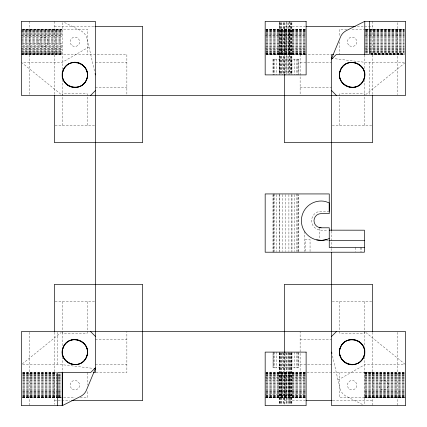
<?xml version="1.0" encoding="UTF-8"?>
<svg xmlns="http://www.w3.org/2000/svg" width="427" height="427" viewBox="0 0 427 427"><rect width="100%" height="100%" fill="white"/><g stroke="black" fill="none" stroke-linecap="round" stroke-linejoin="round"><path stroke-width="0.32" stroke-dasharray="2.13 1.6" d="M22.385 363.863L61.248 332.436M365.752 94.564L404.615 63.137M88.997 46.981L62.219 62.299L22.668 62.299M338.003 380.019L364.781 364.701L404.332 364.701M54.426 26.362L94.212 26.362M305.599 26.362L284.377 26.362L284.377 73.529M357.324 26.362L372.574 26.362M21.35 29.223L62.219 29.223M265.829 29.223L305.46 29.223M365.437 29.223L368.736 29.223M369.392 29.223L404.332 29.223M22.668 29.308L87.498 29.298L87.498 54.426M265.829 29.308L305.46 29.362M346.777 29.298L339.502 29.298L339.502 36.573M352.067 29.298L404.332 29.362M22.668 29.516L62.219 29.516M265.829 29.516L306.122 29.516M365.437 29.516L368.736 29.516M369.392 29.516L404.332 29.516M22.668 29.794L62.219 29.794M265.829 29.794L305.46 29.794M365.437 29.794L368.736 29.794M369.392 29.794L404.332 29.794M21.35 30.098L62.219 30.098M265.829 30.098L306.122 30.098M365.437 30.098L368.736 30.098M369.392 30.098L404.332 30.098M22.668 30.269L62.219 30.269M265.829 30.269L305.46 30.269M365.437 30.269L368.736 30.269M369.392 30.269L404.332 30.269M21.35 30.643L62.219 30.643M265.829 30.643L306.122 30.643M365.437 30.643L368.736 30.643M369.392 30.643L404.332 30.643M21.35 31.182L62.219 31.182M265.829 31.182L305.46 31.182M365.437 31.182L368.736 31.182M369.392 31.182L404.332 31.182M21.35 31.694L62.219 31.694M265.829 31.694L305.46 31.694M365.437 31.694L368.736 31.694M369.392 31.694L404.332 31.694M22.668 31.966L62.219 31.966M265.829 31.966L305.46 31.966M365.437 31.966L368.736 31.966M369.392 31.966L404.332 31.966M21.35 32.532L62.219 32.532M265.829 32.532L305.46 32.532M365.437 32.532L368.736 32.532M369.392 32.532L404.332 32.532M22.668 33.295L62.219 33.295M265.829 33.295L305.46 33.295M365.437 33.295L368.736 33.295M369.392 33.295L404.332 33.295M21.35 33.979L62.219 33.979M265.829 33.979L305.46 33.979M365.437 33.979L368.736 33.979M369.392 33.979L404.332 33.979M22.668 34.331L62.219 34.331M265.829 34.331L305.46 34.331M365.437 34.331L368.736 34.331M369.392 34.331L404.332 34.331M21.35 35.051L62.219 35.051M265.829 35.051L305.46 35.051M365.437 35.051L368.736 35.051M369.392 35.051L404.332 35.051M21.35 35.526L62.219 35.526M265.172 35.526L305.46 35.526M364.781 35.526L368.736 35.526M369.392 35.526L404.332 35.526M21.35 35.985L62.219 35.985M265.829 35.985L305.46 35.985M365.437 35.985L368.736 35.985M369.392 35.985L404.332 35.985M22.668 36.797L62.219 36.797M265.829 36.797L305.46 36.797M365.437 36.797L368.736 36.797M369.392 36.797L404.332 36.797M21.35 37.208L62.219 37.208M265.829 37.208L305.46 37.208M365.437 37.208L368.736 37.208M369.392 37.208L404.332 37.208M21.35 38.035L62.219 38.035M265.829 38.035L305.46 38.035M365.437 38.035L368.736 38.035M369.392 38.035L404.332 38.035M21.35 39.076L62.219 39.076M265.829 39.076L305.46 39.076M365.437 39.076L368.736 39.076M369.392 39.076L404.332 39.076M21.35 39.962L62.219 39.962M265.829 39.962L305.46 39.962M365.437 39.962L368.736 39.962M369.392 39.962L404.332 39.962M21.35 40.4L62.219 40.4M265.829 40.4L305.46 40.4M365.437 40.4L368.736 40.4M369.392 40.4L404.332 40.4M21.35 41.275L62.219 41.275M265.829 41.275L305.46 41.275M365.437 41.275L368.736 41.275M369.392 41.275L404.332 41.275M21.35 42.353L62.219 42.353M265.829 42.353L305.46 42.353M365.437 42.353L368.736 42.353M369.392 42.353L404.332 42.353M22.668 43.25L62.219 43.25M265.829 43.25L305.46 43.25M365.437 43.25L368.736 43.25M369.392 43.25L404.332 43.25M21.35 43.693L62.219 43.693M265.829 43.693L305.46 43.693M365.437 43.693L368.736 43.693M369.392 43.693L404.332 43.693M21.35 44.552L62.219 44.552M265.829 44.552L305.46 44.552M365.437 44.552L368.736 44.552M369.392 44.552L404.332 44.552M22.668 45.593L62.219 45.593M265.829 45.593L305.46 45.593M365.437 45.593L368.736 45.593M369.392 45.593L404.332 45.593M21.35 46.442L62.219 46.442M265.829 46.442L305.46 46.442M365.437 46.442L368.736 46.442M369.392 46.442L404.332 46.442M22.668 46.853L62.219 46.853M265.829 46.853L305.46 46.853M365.437 46.853L368.736 46.853M369.392 46.853L404.332 46.853M22.668 47.643L62.219 47.643M265.829 47.643L305.46 47.643M365.437 47.643L368.736 47.643M369.392 47.643L404.332 47.643M21.35 48.123L62.219 48.123M265.172 48.123L305.46 48.123M364.781 48.123L368.736 48.123M369.392 48.123L404.332 48.123M21.35 48.577L62.219 48.577M265.829 48.577L305.46 48.577M365.437 48.577L368.736 48.577M369.392 48.577L404.332 48.577M21.35 49.319L62.219 49.319M265.829 49.319L305.46 49.319M365.437 49.319L368.736 49.319M369.392 49.319L404.332 49.319M22.668 49.671L62.219 49.671M265.829 49.671L306.122 49.671M365.437 49.671L368.736 49.671M369.392 49.671L404.332 49.671M21.35 50.333L62.219 50.333M265.829 50.333L305.46 50.333M365.437 50.333L368.736 50.333M369.392 50.333L404.332 50.333M21.35 51.096L62.219 51.096M265.829 51.096L305.46 51.096M365.437 51.096L368.736 51.096M369.392 51.096L404.332 51.096M21.35 51.683L62.219 51.683M265.829 51.683L305.46 51.683M365.437 51.683L368.736 51.683M369.392 51.683L404.332 51.683M22.668 51.955L62.219 51.955M265.829 51.955L305.46 51.955M365.437 51.955L368.736 51.955M369.392 51.955L404.332 51.955M21.35 52.446L62.219 52.446M265.829 52.446L306.122 52.446M365.437 52.446L368.736 52.446M369.392 52.446L404.332 52.446M22.668 52.985L62.219 52.985M265.829 52.985L306.122 52.985M365.437 52.985L368.736 52.985M369.392 52.985L404.332 52.985M22.668 53.38L62.219 53.38M265.829 53.38L305.46 53.38M370.711 53.38L404.332 53.38M21.35 53.551L62.219 53.551M265.829 53.551L306.122 53.551M370.711 53.551L404.332 53.551M21.35 53.834L62.219 53.834M265.829 53.834L305.46 53.834M370.711 53.834L404.332 53.834M21.35 54.112L62.219 54.112M265.829 54.112L306.122 54.112M370.711 54.112L404.332 54.112M21.35 54.288L62.219 54.288M265.829 54.288L305.46 54.288M370.711 54.288L404.332 54.288M21.35 54.346L62.219 54.346M305.46 54.346L265.829 54.346L330.968 54.426M370.711 54.346L404.332 54.346L370.588 54.426M22.668 54.4L126.872 54.426L126.872 95.376M298.243 74.89L298.243 59.139L273.045 59.139L273.045 74.89M404.337 62.299L364.781 62.299L334.224 58.659M95.376 62.454L126.872 62.454M300.128 62.454L331.624 62.454M95.376 87.343L126.872 87.343M300.128 87.343L331.624 87.343M55.083 125.298L95.376 125.298M332.286 125.298L371.917 125.298M329.26 211.258L321.083 211.258A9.447 9.447 0 0 0 311.63 220.706A9.447 9.447 0 0 0 321.083 230.158L328 230.158M326.452 240.38L328.448 240.38M55.083 301.702L94.714 301.702M332.286 301.702L372.574 301.702M95.376 339.657L126.872 339.657M300.128 339.657L331.624 339.657M95.376 364.546L126.872 364.546M300.128 364.546L331.624 364.546M22.663 364.701L62.219 364.701L92.776 368.341M298.243 352.11L298.243 367.861L273.045 367.861L273.045 352.11M54.426 372.574L56.412 372.574M96.032 372.574L126.872 372.574L126.872 331.624M372.574 372.574L300.128 372.574L300.128 331.624M22.668 372.654L56.289 372.6M265.829 372.6L305.46 372.654M364.781 372.654L405.65 372.654M22.668 372.712L56.289 372.712M265.829 372.712L305.46 372.712M364.781 372.712L405.65 372.712M22.668 372.888L56.289 372.888M265.829 372.888L305.46 372.888M364.781 372.888L404.332 372.888M22.668 373.166L56.289 373.166M265.829 373.166L305.46 373.166M364.781 373.166L404.332 373.166M22.668 373.449L56.289 373.449M265.829 373.449L306.122 373.449M364.781 373.449L405.65 373.449M22.668 373.62L56.289 373.62M265.829 373.62L306.122 373.62M364.781 373.62L405.65 373.62M22.668 374.015L57.608 374.015M58.264 374.015L61.563 374.015M265.829 374.015L305.46 374.015M364.781 374.015L404.332 374.015M22.668 374.554L57.608 374.554M58.264 374.554L61.563 374.554M265.829 374.554L306.122 374.554M364.781 374.554L405.65 374.554M22.668 375.045L57.608 375.045M58.264 375.045L61.563 375.045M265.829 375.045L305.46 375.045M364.781 375.045L405.65 375.045M22.668 375.317L57.608 375.317M58.264 375.317L61.563 375.317M265.829 375.317L305.46 375.317M364.781 375.317L405.65 375.317M22.668 375.904L57.608 375.904M58.264 375.904L61.563 375.904M265.829 375.904L305.46 375.904M364.781 375.904L405.65 375.904M22.668 376.667L57.608 376.667M58.264 376.667L61.563 376.667M265.829 376.667L305.46 376.667M364.781 376.667L405.65 376.667M22.668 377.329L57.608 377.329M58.264 377.329L61.563 377.329M265.172 377.329L305.46 377.329M364.781 377.329L405.65 377.329M22.668 377.681L57.608 377.681M58.264 377.681L61.563 377.681M265.829 377.681L305.46 377.681M364.781 377.681L405.65 377.681M22.668 378.423L57.608 378.423M58.264 378.423L61.563 378.423M265.829 378.423L305.46 378.423M364.781 378.423L405.65 378.423M22.668 378.877L57.608 378.877M58.264 378.877L62.219 378.877M265.829 378.877L306.122 378.877M364.781 378.877L405.65 378.877M22.668 379.357L57.608 379.357M58.264 379.357L61.563 379.357M265.829 379.357L305.46 379.357M364.781 379.357L405.65 379.357M22.668 380.147L57.608 380.147M58.264 380.147L61.563 380.147M265.172 380.147L305.46 380.147M364.781 380.147L404.332 380.147M22.668 380.558L57.608 380.558M58.264 380.558L61.563 380.558M265.829 380.558L305.46 380.558M364.781 380.558L405.65 380.558M22.668 381.407L57.608 381.407M58.264 381.407L61.563 381.407M265.829 381.407L305.46 381.407M364.781 381.407L404.332 381.407M22.668 382.448L57.608 382.448M58.264 382.448L61.563 382.448M265.829 382.448L306.122 382.448M364.781 382.448L405.65 382.448M22.668 383.307L57.608 383.307M58.264 383.307L61.563 383.307M265.829 383.307L305.46 383.307M364.781 383.307L405.65 383.307M22.668 383.75L57.608 383.75M58.264 383.75L61.563 383.75M265.829 383.75L306.122 383.75M364.781 383.75L405.65 383.75M22.668 384.647L57.608 384.647M58.264 384.647L61.563 384.647M265.829 384.647L305.46 384.647M364.781 384.647L404.332 384.647M22.668 385.725L57.608 385.725M58.264 385.725L61.563 385.725M265.829 385.725L305.46 385.725M364.781 385.725L405.65 385.725M22.668 386.6L57.608 386.6M58.264 386.6L61.563 386.6M265.829 386.6L305.46 386.6M364.781 386.6L405.65 386.6M22.668 387.038L57.608 387.038M58.264 387.038L61.563 387.038M265.829 387.038L305.46 387.038M364.781 387.038L405.65 387.038M22.668 387.924L57.608 387.924M58.264 387.924L61.563 387.924M265.829 387.924L305.46 387.924M364.781 387.924L405.65 387.924M22.668 388.965L57.608 388.965M58.264 388.965L61.563 388.965M265.829 388.965L305.46 388.965M364.781 388.965L405.65 388.965M22.668 389.792L57.608 389.792M58.264 389.792L61.563 389.792M265.829 389.792L305.46 389.792M364.781 389.792L404.332 389.792M22.668 390.203L57.608 390.203M58.264 390.203L61.563 390.203M265.829 390.203L305.46 390.203M364.781 390.203L405.65 390.203M22.668 391.015L57.608 391.015M58.264 391.015L61.563 391.015M265.829 391.015L305.46 391.015M364.781 391.015L404.332 391.015M22.668 391.474L57.608 391.474M58.264 391.474L62.219 391.474M265.829 391.474L306.122 391.474M364.781 391.474L405.65 391.474M22.668 391.949L57.608 391.949M58.264 391.949L61.563 391.949M265.829 391.949L305.46 391.949M364.781 391.949L405.65 391.949M22.668 392.669L57.608 392.669M58.264 392.669L61.563 392.669M265.829 392.669L305.46 392.669M364.781 392.669L404.332 392.669M22.668 393.021L57.608 393.021M58.264 393.021L61.563 393.021M265.829 393.021L305.46 393.021M364.781 393.021L404.332 393.021M22.668 393.705L57.608 393.705M58.264 393.705L61.563 393.705M265.829 393.705L305.46 393.705M364.781 393.705L404.332 393.705M22.668 394.468L57.608 394.468M58.264 394.468L61.563 394.468M265.172 394.468L305.46 394.468M364.781 394.468L405.65 394.468M22.668 395.034L57.608 395.034M58.264 395.034L61.563 395.034M265.829 395.034L306.122 395.034M364.781 395.034L404.332 395.034M22.668 395.306L57.608 395.306M58.264 395.306L61.563 395.306M265.829 395.306L305.46 395.306M364.781 395.306L405.65 395.306M22.668 395.818L57.608 395.818M58.264 395.818L61.563 395.818M265.829 395.818L305.46 395.818M364.781 395.818L404.332 395.818M22.668 396.357L57.608 396.357M58.264 396.357L61.563 396.357M265.829 396.357L305.46 396.357M364.781 396.357L405.65 396.357M22.668 396.731L57.608 396.731M58.264 396.731L61.563 396.731M265.829 396.731L305.46 396.731M364.781 396.731L404.332 396.731M22.668 396.902L57.608 396.902M58.264 396.902L61.563 396.902M265.829 396.902L305.46 396.902M364.781 396.902L405.65 396.902M22.668 397.206L57.608 397.206M58.264 397.206L61.563 397.206M265.829 397.206L306.122 397.206M364.781 397.206L405.65 397.206M22.668 397.484L57.608 397.484M58.264 397.484L61.563 397.484M265.172 397.484L305.46 397.484M364.781 397.484L405.65 397.484M22.668 397.638L57.608 397.638M58.264 397.638L61.563 397.638M265.829 397.638L305.46 397.638M364.781 397.638L405.65 397.638M22.668 397.692L74.933 397.702M80.223 397.702L87.498 397.702L87.498 390.427M265.829 397.692L305.46 397.692M405.65 397.692L339.502 397.702L339.502 372.574M22.668 397.777L57.608 397.777M58.264 397.777L61.563 397.777M265.829 397.777L306.122 397.777M364.781 397.777L405.65 397.777M54.426 400.638L69.676 400.638M305.599 400.638L284.377 400.638L284.377 353.471M332.788 400.638L372.574 400.638M64.536 22.519L81.333 30.99A12.602 12.602 0 0 1 87.108 38.713L94.49 71.021M362.464 404.481L345.667 396.01A12.602 12.602 0 0 1 339.892 388.287L332.51 355.979M365.811 332.484L405.65 364.701M21.35 62.299L61.189 94.516M397.772 22.684L397.772 94.687M397.772 332.313L397.772 405.65M372.579 21.35L372.574 95.376M372.574 332.286L372.579 405.65M369.504 62.299L369.504 94.693M364.781 55.035L364.781 70.231M364.781 79.486L364.781 94.693M364.781 331.646L364.781 347.647M364.781 356.769L364.781 404.332M364.461 125.298L364.455 93.801L339.743 93.801L339.743 125.298M364.455 301.702L364.461 333.199L339.743 333.199L339.743 301.702M361.247 247.479L361.247 251.615M360.457 247.479L360.457 251.615M355.734 247.479L355.734 251.615M339.502 41.862L339.502 54.426M331.624 231.135L331.624 247.772M331.624 248.439L331.624 251.103M319.524 228.253L319.524 238.842M310.055 251.54L310.055 239.606L305.332 239.606L305.332 251.54M304.547 231.338L304.547 251.556M300.128 54.426L300.128 95.376M298.243 251.546L298.243 194.595L298.217 252.208M298.217 59.139L298.217 74.234M298.217 352.766L298.217 367.861M297.816 59.139L297.816 74.89M297.816 193.933L297.816 251.546M297.816 352.11L297.816 367.861M296.557 59.139L296.557 74.89M296.557 193.933L296.557 251.546M296.557 352.11L296.557 367.861M294.555 59.139L294.555 74.89M294.555 194.595L294.555 251.546M294.555 352.11L294.555 367.861M291.945 59.139L291.945 74.89M291.945 194.595L291.945 251.546M291.945 352.11L291.945 367.861M291.903 22.679L291.881 74.229M291.903 194.595L291.903 251.546M291.903 352.771L291.881 404.321M291.497 22.679L291.497 74.229M291.497 352.771L291.497 404.321M291.433 22.679L291.433 74.229M291.433 352.771L291.433 404.321M290.696 22.679L290.696 74.229M290.696 352.771L290.696 404.321M290.59 22.679L290.59 74.229M290.59 352.771L290.59 404.321M289.549 21.361L289.549 74.229M289.549 352.771L289.549 404.321M289.41 21.361L289.41 74.229M289.41 352.771L289.41 404.321M288.908 59.139L288.908 74.89M288.908 194.595L288.908 251.546M288.908 352.11L288.908 367.861M288.134 22.679L288.134 74.229M288.134 352.771L288.134 404.321M287.974 22.679L287.974 74.229M287.974 352.771L287.974 405.639M286.554 22.679L286.554 74.229M286.554 352.771L286.554 404.321M286.384 21.361L286.384 74.229M286.384 352.771L286.384 404.321M285.647 59.139L285.647 74.89M285.647 194.595L285.647 251.546M285.647 352.11L285.647 367.861M284.91 22.679L284.91 74.89M284.91 353.433L284.91 404.321M284.74 22.679L284.74 73.567M284.74 353.433L284.74 404.321M283.314 22.679L283.314 74.229M283.314 352.771L283.314 404.321M283.154 22.679L283.154 74.229M283.154 352.771L283.154 404.321M282.386 59.139L282.386 74.89M282.386 194.595L282.386 251.546M282.386 352.11L282.386 367.861M281.879 22.679L281.879 74.229M281.879 352.771L281.879 404.321M281.74 22.679L281.74 74.229M281.74 352.771L281.74 404.321M280.699 22.679L280.699 74.229M280.699 352.771L280.699 404.321M280.598 22.679L280.598 74.229M280.598 352.771L280.598 404.321M279.856 22.679L279.856 74.229M279.856 352.771L279.856 404.321M279.792 22.679L279.792 74.229M279.792 352.771L279.792 404.321M279.413 21.361L279.386 74.229M279.386 193.933L279.386 251.546M279.413 352.771L279.386 404.321M279.343 59.139L279.343 74.89M279.343 194.595L279.343 251.546M279.343 352.11L279.343 367.861M276.733 59.139L276.733 74.89M276.733 194.595L276.733 251.546M276.733 352.11L276.733 367.861M274.732 59.139L274.732 74.89M274.732 193.933L274.732 251.546M274.732 352.11L274.732 367.861M273.472 59.139L273.472 74.89M273.472 193.933L273.472 251.546M273.472 352.11L273.472 367.861M273.077 59.139L273.077 74.234M273.077 194.595L273.077 252.208M273.077 352.766L273.077 367.861M273.045 194.595L273.045 251.546M87.498 372.574L87.498 385.138M87.257 125.298L87.257 93.801L62.539 93.801L62.539 125.298M87.257 301.702L87.257 333.199L62.539 333.199L62.545 301.702M62.219 22.668L62.219 70.231M62.219 79.353L62.219 95.354M62.219 332.307L62.219 347.514M62.219 356.769L62.219 371.965M57.496 332.307L57.496 364.701M54.421 21.35L54.426 95.376M54.426 332.286L54.426 404.321M29.228 21.35L29.228 94.687M29.228 332.313L29.228 405.65M72.387 389.178A4.724 4.724 0 0 0 79.619 385.346A4.724 4.724 0 0 0 72.691 381.001A4.724 4.724 0 0 0 72.387 389.178M72.355 45.806A4.724 4.724 0 0 0 79.619 42.038A4.724 4.724 0 0 0 72.723 37.629A4.724 4.724 0 0 0 72.355 45.806M349.59 45.828A4.724 4.724 0 0 0 356.823 42.001A4.724 4.724 0 0 0 349.889 37.651A4.724 4.724 0 0 0 349.59 45.828M349.558 389.157A4.724 4.724 0 0 0 356.823 385.384A4.724 4.724 0 0 0 349.921 380.98A4.724 4.724 0 0 0 349.558 389.157M380.654 388.869A4.724 4.724 0 0 0 388.271 385.875A4.724 4.724 0 0 0 381.871 380.777A4.724 4.724 0 0 0 380.654 388.869M40.458 45.518A4.724 4.724 0 0 0 48.075 42.529A4.724 4.724 0 0 0 41.67 37.427A4.724 4.724 0 0 0 40.458 45.518"/><path stroke-width="0.64" d="M364.396 247.479L329.249 247.479L329.249 227.794L321.083 227.794A7.088 7.088 0 0 1 313.994 220.706A7.088 7.088 0 0 1 321.083 213.617L329.249 213.617L329.249 193.933L265.172 193.933L265.172 252.208L364.396 252.208L364.407 230.196L329.26 230.158M90.652 95.354L95.376 90.625M331.624 59.15L336.348 54.426L369.424 54.426L369.424 21.35M95.376 367.85L90.652 372.574L57.576 372.574L57.576 405.65M331.624 336.375L336.348 331.646M331.624 252.432L331.624 405.65L405.65 405.65L405.65 331.646L21.35 331.646L21.35 405.65L62.299 405.65L80.607 396.411A12.602 12.602 0 0 0 86.878 389.082L95.376 368.65L94.073 368.496M70.69 63.089C64.466 65.134 60.922 72.398 62.86 78.605M356.31 363.911C362.534 361.866 366.078 354.602 364.14 348.395M316.679 239.894L321.793 240.38L326.863 239.526L329.249 238.437M71.197 62.86C81.36 59.284 91.447 71.474 86.035 80.794C81.509 90.262 66.116 89.195 63.089 79.112M355.803 364.14C345.64 367.716 335.553 355.526 340.965 346.206C345.491 336.738 360.884 337.805 363.911 347.888M94.879 26.362L142.623 26.362L142.623 142.623L54.426 142.623L54.426 95.301M306.26 26.362L355.333 26.362M333.604 54.426L331.624 54.426L331.624 230.468M329.249 240.38L364.396 240.38M93.396 372.574L95.376 372.574L95.376 21.35L21.35 21.35L21.35 95.354L405.65 95.354L405.65 21.35L364.701 21.35L346.393 30.589A12.602 12.602 0 0 0 340.122 37.918L331.624 58.35L332.927 58.504M71.667 400.638L142.623 400.638L142.623 284.377L54.426 284.377L54.426 331.699M306.26 400.638L332.121 400.638M319.247 227.554L321.083 227.794M331.624 90.625L336.348 95.354M90.652 331.646L95.376 336.375M331.624 352.099L331.923 353.396M95.077 73.604L95.376 74.901M329.26 211.258L329.249 202.916L325.486 201.517A19.69 19.69 0 0 0 301.409 221.416A19.69 19.69 0 0 0 326.863 239.526M372.574 95.301L372.574 142.623L284.377 142.623L284.377 74.197M372.574 331.699L372.574 284.377L284.377 284.377L284.377 352.803M364.781 21.35L364.701 54.426M364.781 72.216L364.781 76.871M364.781 349.649L364.781 354.314M62.299 372.574L62.299 405.65M62.219 72.686L62.219 77.351M62.219 350.129L62.219 354.784M62.219 372.574L62.219 405.65M62.881 71.122C58.061 86.665 81.979 94.186 86.921 78.68C91.736 63.132 67.824 55.617 62.881 71.122M340.079 348.32C335.264 363.868 359.176 371.383 364.119 355.878C368.939 340.335 345.021 332.814 340.079 348.32M62.86 348.395C57.885 363.98 82.294 371.49 86.943 355.803C91.912 340.218 67.509 332.708 62.86 348.395M340.057 71.197C335.088 86.782 359.491 94.292 364.14 78.605C369.115 63.02 344.706 55.51 340.057 71.197M63.73 346.27C56.263 360.735 78.483 372.328 86.073 357.927C93.54 343.468 71.314 331.875 63.73 346.27M340.927 69.073C333.46 83.532 355.686 95.125 363.27 80.73C370.737 66.265 348.517 54.672 340.927 69.073M306.122 21.35L265.172 21.35L265.172 74.89L306.122 74.89L306.122 21.35M306.122 352.11L265.172 352.11L265.172 405.65L306.122 405.65L306.122 352.11M68.219 362.779A12.602 12.602 0 0 0 87.492 352.547A12.602 12.602 0 0 0 68.993 340.97A12.602 12.602 0 0 0 68.219 362.779M68.219 85.581A12.602 12.602 0 0 0 87.492 75.344A12.602 12.602 0 0 0 68.993 63.772A12.602 12.602 0 0 0 68.219 85.581M345.416 85.581A12.602 12.602 0 0 0 364.69 75.344A12.602 12.602 0 0 0 346.19 63.772A12.602 12.602 0 0 0 345.416 85.581M345.416 362.779A12.602 12.602 0 0 0 364.69 352.547A12.602 12.602 0 0 0 346.19 340.97A12.602 12.602 0 0 0 345.416 362.779"/></g></svg>
